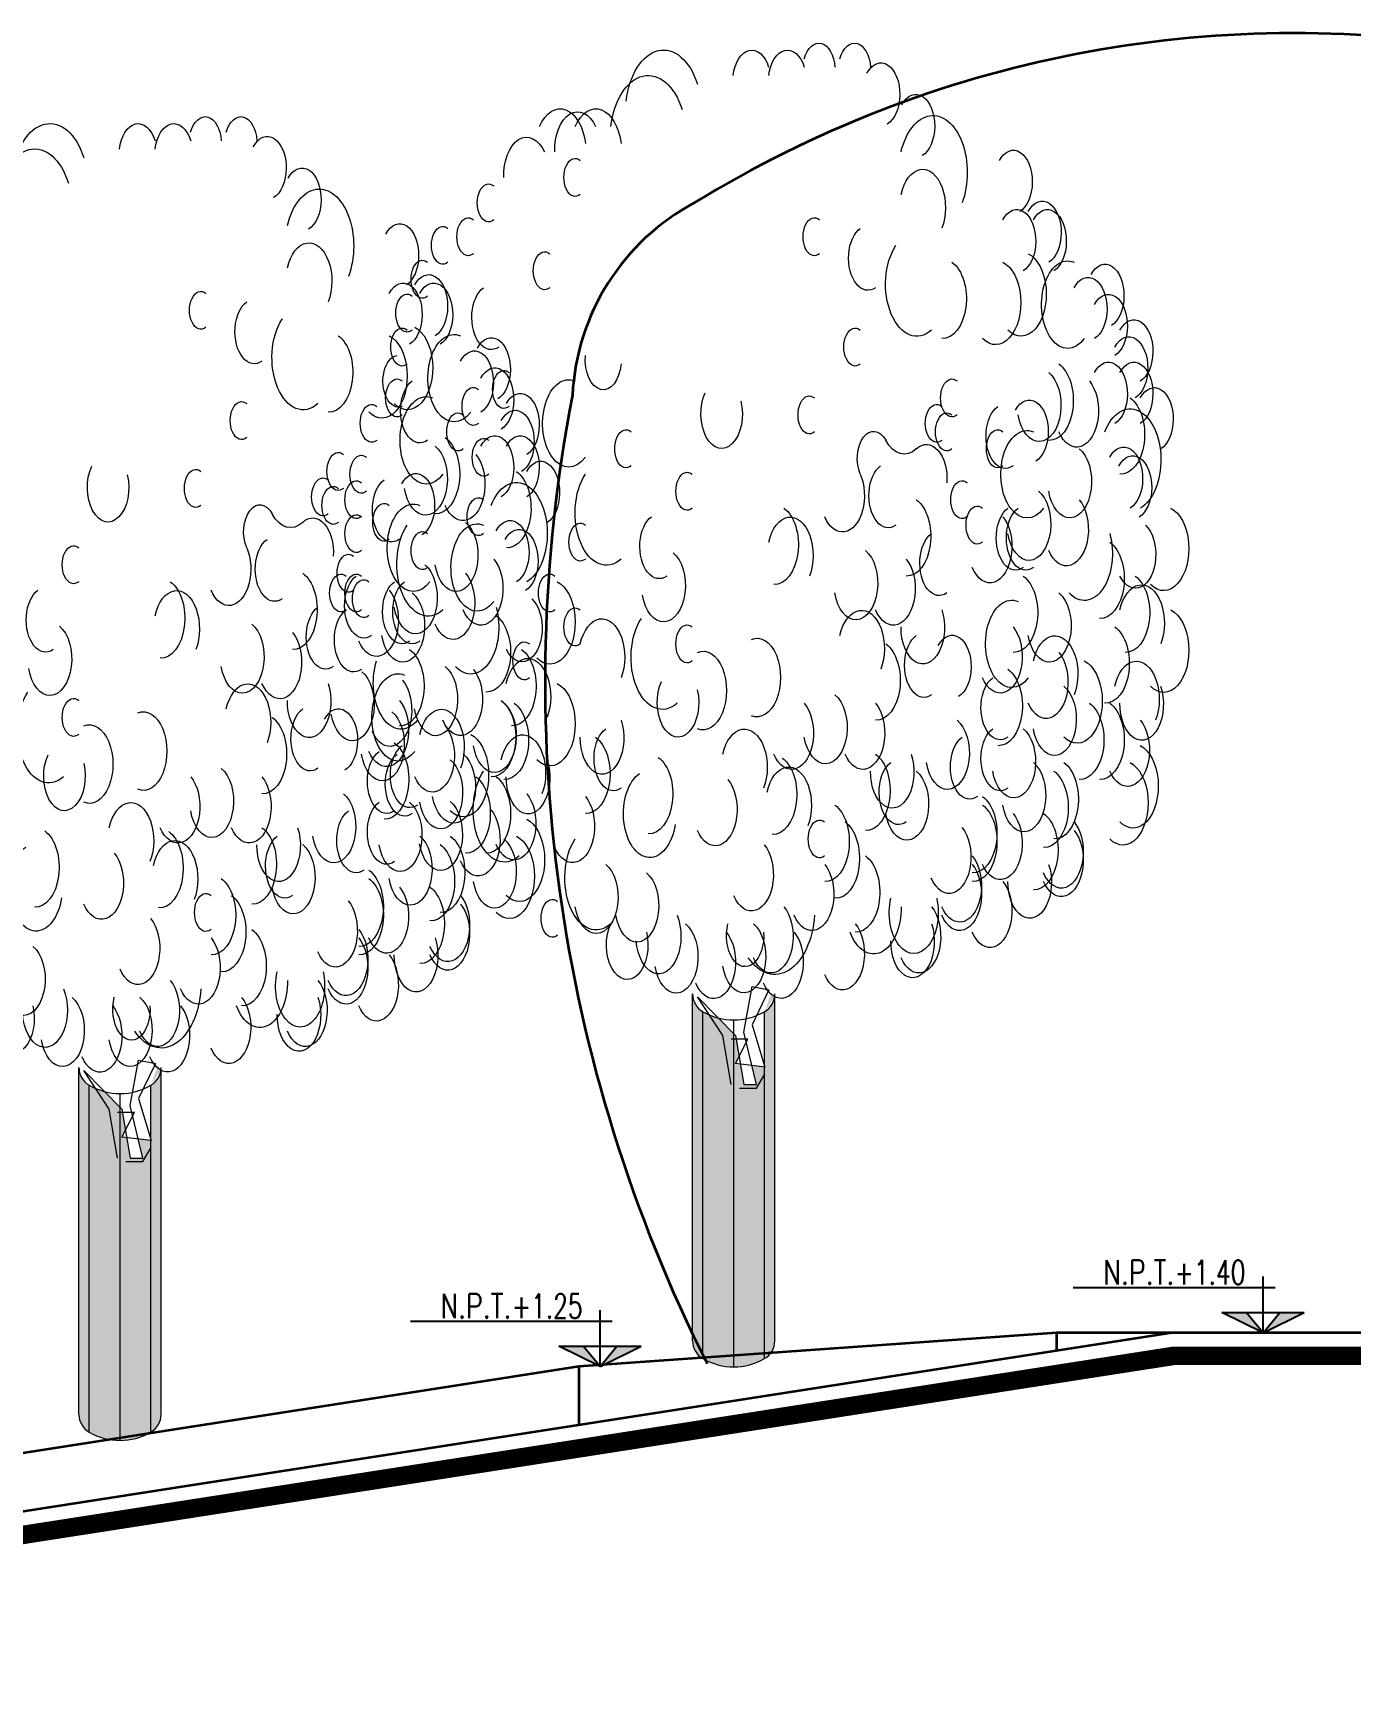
# Model space of a CAD drawing. Header units: millimetres. Extents: x 525387 to 527545, y 2235066 to 2235448.
# Drawn here: x 525762.64 to 525768.34, y 2235228.31 to 2235235.47 of the extents above; entities that cross this region are included whole.
import ezdxf
from ezdxf.enums import TextEntityAlignment as Align

# ---------------------------------------------------------------- set-up
doc = ezdxf.new("R2010")
doc.units = ezdxf.units.MM
doc.layers.add('jardin', color=72, linetype='Continuous', lineweight=5)
doc.layers.add('muro', color=5, linetype='Continuous', lineweight=35)
doc.layers.add('muros', color=4, linetype='Continuous')
doc.layers.add('Texto', color=7, linetype='Continuous')
doc.styles.add('ROMANS', font='romans')

# ---------------------------------------------------------------- blocks, each defined once
blk = doc.blocks.new('A$C648B424D')
for p, q in [((895.5, 121.1), (913.7, 219.6)), ((913.7, 219.6), (950, 212)), ((795.5, 196.9), (877.3, 113.6)), ((850, 113.6), (795.5, 196.9)), ((950, 212), (913.7, 136.3)), ((868.2, 7.6), (850, 113.6)), ((877.3, 113.6), (895.5, 7.6)), ((922.8, 7.6), (895.5, 121.1)), ((913.7, 136.3), (940.9, 45.4)), ((904.6, 106), (868.2, 106)), ((877.3, 53), (904.6, 106)), ((940.9, 45.4), (877.3, 53)), ((895.5, 7.6), (922.8, 7.6)), ((922.8, 0), (940.9, 30.3)), ((886.4, 0), (922.8, 0))]:
    blk.add_line(p, q)
at = {"extrusion": (0, 0, -1)}
for centre, major_axis, start_param, end_param in [((1057.9, 2201.1), (0, 57.9), -1.139062, 1.469108), ((1135, 2201.1), (0, 57.9), -1.139062, 1.469108), ((722, 2106.5), (0, 137.6), -1.372556, 1.08898), ((912.7, 2175.1), (0, 68.8), -1.372556, 1.088981), ((989.8, 2175.1), (0, 68.8), -1.372556, 1.088981), ((1192, 2148.1), (0, 68.2), -0.833157, 2.798024), ((689, 2051.5), (0, 137.6), -1.372556, 1.08898), ((1267.5, 2079.9), (0, 68.2), -0.833157, 2.798024), ((498.7, 2024.8), (0, 92.1), -0.946742, 1.38375), ((536, 2028.5), (0, 82), 4.652811, 7.19653), ((575.8, 2024.8), (0, 92.1), -0.946742, 1.38375), ((1304.7, 1978.9), (0, 123.6), -1.200091, 2.126764), ((425.9, 1973.5), (0, 82), 4.652811, 7.19653), ((531, 1968.6), (0, 41), 2.677631, 6.747147), ((1478.5, 1959.3), (0, 68.2), -0.833157, 2.798024), ((1282.1, 1903.6), (0, 82.6), -1.220279, 2.146951), ((343.8, 1913.6), (0, 41), 2.677631, 6.747147), ((1486, 1831.1), (0, 68.2), -0.833157, 2.798024), ((1541.1, 1849.4), (0, 68.2), -0.833157, 2.798024), ((1552.1, 1831.1), (0, 68.2), -0.833157, 2.798024), ((244.7, 1821.9), (0, 41), 2.677631, 6.747147), ((299.7, 1840.3), (0, 41), 2.677631, 6.747147), ((1048.4, 1840.3), (0, 41), 2.677631, 6.747147), ((1164, 1794.4), (0, 69.8), 2.73588, 5.878549), ((200.7, 1748.6), (0, 41), 2.677631, 6.747147), ((464.9, 1766.9), (0, 41), 2.677631, 6.747147), ((1269.8, 1738), (0, 112.7), 2.650844, 5.55175), ((1495.1, 1716.4), (0, 91), 0.291433, 3.687189), ((1596.1, 1693.6), (0, 94.5), 2.458423, 6.528685), ((1325.4, 1706.2), (0, 86), 0.403665, 3.175595), ((1440.1, 1698.1), (0, 91), 0.291433, 3.687189), ((1640.2, 1684.4), (0, 68.2), -0.833157, 2.798024), ((1676.8, 1712.9), (0, 68.2), -0.833157, 2.798024), ((167.6, 1675.3), (0, 41), 2.677631, 6.747147), ((349.3, 1666.1), (0, 69.8), 2.73588, 5.878549), ((1684.2, 1647.8), (0, 68.2), -0.833157, 2.798024), ((156.6, 1601.9), (0, 41), 2.677631, 6.747147), ((1136.5, 1601.9), (0, 41), 2.677631, 6.747147), ((1739.3, 1592.7), (0, 68.2), -0.833157, 2.798024), ((1728.3, 1556.1), (0, 68.2), -0.833157, 2.798024), ((148.6, 1527.9), (0, 55.9), 2.898888, 6.195338), ((591.5, 1574.5), (0, 64.9), 1.713334, 4.853426), ((376.8, 1510.2), (0, 41), 2.677631, 6.747147), ((517.2, 1436.9), (0, 94.5), 2.458423, 6.528685), ((1534.3, 1476.1), (0, 78.7), 0.450458, 4.444016), ((1556.6, 1486.2), (0, 86), 0.403665, 3.175595), ((1684.2, 1501.1), (0, 68.2), -0.833157, 2.798024), ((1739.3, 1501.1), (0, 68.2), -0.833157, 2.798024), ((145.6, 1491.9), (0, 41), 2.677631, 6.747147), ((195.1, 1464.4), (0, 69.8), 2.73588, 5.878549), ((310.8, 1473.6), (0, 41), 2.677631, 6.747147), ((1345.7, 1491.9), (0, 41), 2.677631, 6.747147), ((1615.4, 1464.4), (0, 78.9), 0.620766, 4.092402), ((1783.3, 1446.1), (0, 68.2), -0.833157, 2.798024), ((90.6, 1436.9), (0, 41), 2.677631, 6.747147), ((208.9, 1400.2), (0, 94.5), 2.458423, 6.528685), ((847.7, 1457.3), (0, 74.7), 1.193774, 5.372987), ((1037.4, 1455.2), (0, 41), 2.677631, 6.747147), ((1312.6, 1436.9), (0, 41), 2.677631, 6.747147), ((1461.3, 1409.4), (0, 69.8), 2.73588, 5.878549), ((1513.1, 1419.3), (0, 68.2), -0.833157, 2.798024), ((1731.3, 1357.8), (0, 110.4), -0.988022, 2.806773), ((1710.8, 1412.8), (0, 86), 0.403665, 3.175595), ((277.7, 1418.6), (0, 41), 2.677631, 6.747147), ((1334.7, 1418.6), (0, 41), 2.677631, 6.747147), ((332.8, 1363.6), (0, 41), 2.677631, 6.747147), ((641.1, 1381.9), (0, 41), 2.677631, 6.747147), ((1176.2, 1361.1), (0, 58.8), 4.092508, 7.125145), ((1242.4, 1459.6), (0, 89.1), 2.629676, 3.983552), ((1444.8, 1381.9), (0, 41), 2.677631, 6.747147), ((1508.1, 1326.9), (0, 94.5), 2.458423, 6.528685), ((68.5, 1326.9), (0, 41), 2.677631, 6.747147), ((1290.4, 1317.2), (0, 74.2), -0.511917, 1.687202), ((1600.4, 1311.1), (0, 78.7), 0.450458, 4.444016), ((1717.2, 1317.7), (0, 68.2), -0.833157, 2.798024), ((1736.7, 1298.7), (0, 68.2), -0.833157, 2.798024), ((598.2, 1243), (0, 112.7), 2.650844, 5.55175), ((773.2, 1290.2), (0, 41), 2.677631, 6.747147), ((1109, 1281), (0, 78.9), 0.950915, 4.092508), ((1208, 1281), (0, 69.8), 2.73588, 5.878549), ((57.5, 1271.9), (0, 41), 2.677631, 6.747147), ((1367.7, 1271.9), (0, 41), 2.677631, 6.747147), ((1512.3, 1219.4), (0, 78.7), 0.450458, 4.444016), ((321.8, 1235.2), (0, 41), 2.677631, 6.747147), ((962.1, 1174.5), (0, 86), 0.403665, 3.175595), ((1248.3, 1192.8), (0, 86), 0.403665, 3.175595), ((1400.7, 1216.9), (0, 41), 2.677631, 6.747147), ((1483.3, 1189.4), (0, 69.8), 2.73588, 5.878549), ((1505.3, 1189.4), (0, 69.8), 2.73588, 5.878549), ((1593.4, 1207.7), (0, 78.9), 0.620766, 4.092402), ((1803.4, 1166.3), (0, 91), 0.291433, 3.687189), ((57.5, 1198.5), (0, 41), 2.677631, 6.747147), ((319, 1125.2), (0, 94.5), 2.458423, 6.528685), ((542, 1180.2), (0, 41), 2.677631, 6.747147), ((712.6, 1171), (0, 69.8), 2.73588, 5.878549), ((995.9, 1151.8), (0, 82.6), -1.220279, 2.146951), ((1428.2, 1171), (0, 78.9), 0.620766, 4.092402), ((212.8, 1133), (0, 112.7), 2.650844, 5.55175), ((200.7, 1161.9), (0, 41), 2.677631, 6.747147), ((1318.1, 1134.4), (0, 69.8), 2.73588, 5.878549), ((1631.9, 1155.4), (0, 101.4), 1.130858, 3.71544), ((1742.7, 1153.3), (0, 72.9), 0.51137, 4.020467), ((722, 1086.5), (0, 78.7), 0.450458, 4.444016), ((1138, 1091.1), (0, 78.7), 0.450458, 4.444016), ((1666.7, 1101.1), (0, 86), 0.403665, 3.175595), ((24.5, 1070.2), (0, 41), 2.677631, 6.747147), ((57.5, 1070.2), (0, 41), 2.677631, 6.747147), ((327.3, 1079.4), (0, 78.9), 0.620766, 4.092402), ((475.9, 1070.2), (0, 41), 2.677631, 6.747147), ((1219.1, 1079.4), (0, 78.9), 0.620766, 4.092402), ((74, 1042.7), (0, 69.8), 2.73588, 5.878549), ((74, 1042.7), (0, 69.8), 2.73588, 5.878549), ((1479.6, 1027.8), (0, 86), 0.403665, 3.175595), ((1755.5, 1005.2), (0, 82.6), -1.220279, 2.146951), ((1721.8, 1027.8), (0, 86), 0.403665, 3.175595), ((158.1, 999.4), (0, 78.7), 0.450458, 4.444016), ((531, 996.9), (0, 41), 2.677631, 6.747147), ((1475, 960.2), (0, 94.5), 2.458423, 6.528685), ((1556.3, 999.4), (0, 78.7), 0.450458, 4.444016), ((52, 969.3), (0, 69.8), 2.73588, 5.878549), ((52, 969.3), (0, 69.8), 2.73588, 5.878549), ((588.5, 931.8), (0, 82.6), -1.220279, 2.146951), ((719.3, 931.3), (0, 112.7), 2.650844, 5.55175), ((773.2, 960.2), (0, 41), 2.677631, 6.747147), ((1150, 950.2), (0, 82.6), -1.220279, 2.146951), ((1282.6, 995.2), (0, 78.4), 1.060344, 4.733251), ((1803.4, 946.3), (0, 91), 0.291433, 3.687189), ((420.9, 923.5), (0, 41), 2.677631, 6.747147), ((924, 887.4), (0, 85), -0.24038, 3.381973), ((1285.1, 914.3), (0, 69.8), 2.73588, 5.878549), ((1346.3, 910.7), (0, 68.2), -0.833157, 2.798024), ((1450.3, 932.7), (0, 78.9), 0.620766, 4.092402), ((1568.4, 895.2), (0, 82.6), -1.220279, 2.146951), ((1677.7, 917.8), (0, 86), 0.403665, 3.175595), ((807.3, 859.3), (0, 85), -0.24038, 3.381973), ((1182.3, 881.1), (0, 86), 0.403665, 3.175595), ((1549.4, 877.7), (0, 78.9), 0.620766, 4.092402), ((49, 829.1), (0, 78.7), 0.450458, 4.444016), ((154.2, 875.7), (0, 99.9), 2.508405, 5.211665), ((283.2, 841), (0, 78.9), 0.620766, 4.092402), ((1446.5, 826.1), (0, 86), 0.403665, 3.175595), ((1616.2, 836.3), (0, 91), 0.291433, 3.687189), ((1744.5, 840.1), (0, 82.6), -1.220279, 2.146951), ((130.1, 817.4), (0, 78.9), 0.620766, 4.092402), ((753.3, 833.3), (0, 74.7), 1.193774, 5.372987), ((1450.3, 822.6), (0, 69.8), 2.73588, 5.878549), ((1567.3, 797.7), (0, 78.7), 0.450458, 4.444016), ((1756, 830.2), (0, 78.4), 1.060344, 4.733251), ((356.3, 761), (0, 78.7), 0.450458, 4.444016), ((378.6, 752.8), (0, 86), 0.403665, 3.175595), ((998.9, 767.7), (0, 78.9), 0.620766, 4.092402), ((1071.9, 779.3), (0, 78.7), 0.450458, 4.444016), ((1153, 767.7), (0, 78.9), 0.620766, 4.092402), ((1622.7, 752.8), (0, 86), 0.403665, 3.175595), ((1666.7, 752.8), (0, 86), 0.403665, 3.175595), ((114.1, 742.7), (0, 78.7), 0.450458, 4.444016), ((589, 756.9), (0, 78.4), 1.060344, 4.733251), ((1336.1, 724.3), (0, 78.7), 0.450458, 4.444016), ((1725.5, 731), (0, 78.9), 0.620766, 4.092402), ((554.7, 679.4), (0, 86), 0.403665, 3.175595), ((613.5, 712.6), (0, 69.8), 2.73588, 5.878549), ((896.8, 693.5), (0, 82.6), -1.220279, 2.146951), ((1384.2, 694.3), (0, 69.8), 2.73588, 5.878549), ((1450.3, 712.6), (0, 69.8), 2.73588, 5.878549), ((1479.3, 706), (0, 78.7), 0.450458, 4.444016), ((162.1, 657.6), (0, 69.8), 2.73588, 5.878549), ((173.1, 676), (0, 69.8), 2.73588, 5.878549), ((268.2, 651), (0, 78.7), 0.450458, 4.444016), ((1160.3, 642.7), (0, 86), 0.403665, 3.175595), ((1216.6, 683.5), (0, 78.4), 1.060344, 4.733251), ((1737.3, 653), (0, 91), 0.291433, 3.687189), ((378, 601.2), (0, 112.7), 2.650844, 5.55175), ((690.4, 635.7), (0, 86), 0.403665, 3.175595), ((992.3, 611.5), (0, 82.6), -1.220279, 2.146951), ((958.6, 634.2), (0, 86), 0.403665, 3.175595), ((1230.1, 639.3), (0, 69.8), 2.73588, 5.878549), ((1248.1, 614.3), (0, 78.7), 0.450458, 4.444016), ((1501.3, 632.7), (0, 78.7), 0.450458, 4.444016), ((1545.6, 606.1), (0, 86), 0.403665, 3.175595), ((1567.6, 624.4), (0, 86), 0.403665, 3.175595), ((1715.3, 616.3), (0, 91), 0.291433, 3.687189), ((692.1, 592.9), (0, 94.6), 1.815076, 5.884589), ((833.7, 602.6), (0, 78.9), 0.620766, 4.092402), ((240, 548.9), (0, 78.7), 0.450458, 4.444016), ((525.4, 566), (0, 78.9), 0.620766, 4.092402), ((1072.2, 532.7), (0, 86), 0.403665, 3.175595), ((1391.5, 551.1), (0, 86), 0.403665, 3.175595), ((1391.5, 532.7), (0, 86), 0.403665, 3.175595), ((321.1, 537.2), (0, 78.9), 0.620766, 4.092402), ((1059.4, 538.5), (0, 41), 2.677631, 6.747147), ((1094.2, 496.1), (0, 86), 0.403665, 3.175595), ((1450.3, 529.3), (0, 78.9), 0.620766, 4.092402), ((1523.6, 514.4), (0, 86), 0.403665, 3.175595), ((1582.4, 511), (0, 78.9), 0.620766, 4.092402), ((356.3, 467.6), (0, 78.7), 0.450458, 4.444016), ((576.1, 454.6), (0, 112.7), 2.650844, 5.55175), ((1339.6, 499.4), (0, 78.9), 0.620766, 4.092402), ((1582.4, 492.6), (0, 78.9), 0.620766, 4.092402), ((912.2, 461.5), (0, 78.9), 0.620766, 4.092402), ((1138.2, 422.7), (0, 86), 0.403665, 3.175595), ((1362.2, 437.6), (0, 78.9), 0.620766, 4.092402), ((576.5, 412.6), (0, 78.7), 0.450458, 4.444016), ((1042.9, 419.3), (0, 78.9), 0.620766, 4.092402), ((1362.2, 419.3), (0, 78.9), 0.620766, 4.092402), ((1513.8, 445.2), (0, 78.4), 1.060344, 4.733251), ((664.5, 394.3), (0, 78.7), 0.450458, 4.444016), ((1428.2, 382.6), (0, 78.9), 0.620766, 4.092402), ((481.8, 366.8), (0, 41), 2.677631, 6.747147), ((1263.1, 379), (0, 88.3), 1.210092, 5.073093), ((711.2, 327.6), (0, 80.8), 0.967488, 4.598669), ((962.6, 389.4), (0, 143.9), 1.681676, 3.867684), ((954.8, 327.6), (0, 78.9), 0.620766, 4.092402), ((1176.1, 389), (0, 99.2), 1.542225, 4.158475), ((1274.1, 327.6), (0, 78.9), 0.620766, 4.092402), ((643.4, 309.3), (0, 74.7), 1.193774, 5.372987), ((749.2, 283.9), (0, 78.7), 0.450458, 4.444016), ((830.3, 272.2), (0, 78.9), 0.620766, 4.092402), ((895.7, 284.3), (0, 78.7), 0.450458, 4.444016), ((898.4, 329.4), (0, 67), 1.460787, 5.105975), ((976.8, 272.6), (0, 78.9), 0.620766, 4.092402), ((1109, 290.9), (0, 78.9), 0.620766, 4.092402), ((1260.6, 316.8), (0, 78.4), 1.060344, 4.733251)]:
    blk.add_ellipse(centre, major_axis=major_axis, ratio=0.6, start_param=start_param, end_param=end_param, dxfattribs=at)

msp = doc.modelspace()

# ---------------------------------------------------------------- hatches: boundary and pattern name
at = {"layer": 'jardin', "linetype": 'Continuous', "lineweight": 0}
h = msp.add_hatch(color=34, dxfattribs=at)
h.dxf.hatch_style = 1
h.paths.add_polyline_path([(525765.5402, 2235231.2376, -0.267949), (525765.4958, 2235231.3146), (525765.4958, 2235229.8146, 0.267949), (525765.5402, 2235229.7376)])
h.paths.add_polyline_path([(525765.6736, 2235231.142), (525765.6064, 2235231.2104, -0.067334), (525765.5402, 2235231.2376), (525765.5402, 2235229.7376, 0.131652), (525765.6736, 2235229.7018)])
h.paths.add_polyline_path([(525765.8069, 2235230.9985), (525765.7519, 2235231.0051), (525765.7717, 2235230.9227), (525765.7172, 2235230.9227), (525765.702, 2235231.011), (525765.6808, 2235231.0135), (525765.6964, 2235231.0438), (525765.6834, 2235231.1195), (525765.6736, 2235231.1195), (525765.6736, 2235229.7018, 0.131652), (525765.8069, 2235229.7376)])
edge = h.paths.add_edge_path()
edge.add_ellipse((525765.8799, 2235231.4528), major_axis=(0, 0.1578), ratio=0.6, start_angle=143.50293, end_angle=161.97626)
edge.add_arc((525765.7625, 2235231.3146), 0.0889, 300, 352.34912, ccw=False)
edge.add_line((525765.8069, 2235231.2376), (525765.8069, 2235231.0023))
edge.add_line((525765.8069, 2235231.0023), (525765.8081, 2235230.9984))
edge.add_line((525765.8081, 2235230.9984), (525765.8069, 2235230.9985))
edge.add_line((525765.8069, 2235230.9985), (525765.8069, 2235229.7376))
edge.add_arc((525765.7625, 2235229.8146), 0.0889, 300, 360)
edge.add_line((525765.8514, 2235229.8146), (525765.8514, 2235231.3022))
h = msp.add_hatch(color=34, dxfattribs=at)
h.dxf.hatch_style = 1
h.paths.add_polyline_path([(525762.8862, 2235230.9196, -0.267949), (525762.8417, 2235230.9966), (525762.8417, 2235229.4966, 0.267949), (525762.8862, 2235229.4196)])
h.paths.add_polyline_path([(525763.0195, 2235230.8241), (525762.9523, 2235230.8925, -0.067334), (525762.8862, 2235230.9196), (525762.8862, 2235229.4196, 0.131652), (525763.0195, 2235229.3839)])
h.paths.add_polyline_path([(525763.1529, 2235230.6806), (525763.0979, 2235230.6871), (525763.1177, 2235230.6047), (525763.0631, 2235230.6047), (525763.048, 2235230.6931), (525763.0267, 2235230.6956), (525763.0423, 2235230.7259), (525763.0293, 2235230.8016), (525763.0195, 2235230.8016), (525763.0195, 2235229.3839, 0.131652), (525763.1529, 2235229.4196)])
edge = h.paths.add_edge_path()
edge.add_ellipse((525763.2258, 2235231.1348), major_axis=(0, 0.1578), ratio=0.6, start_angle=143.50293, end_angle=161.97626)
edge.add_arc((525763.1084, 2235230.9966), 0.0889, 300, 352.34912, ccw=False)
edge.add_line((525763.1529, 2235230.9196), (525763.1529, 2235230.6843))
edge.add_line((525763.1529, 2235230.6843), (525763.1541, 2235230.6805))
edge.add_line((525763.1541, 2235230.6805), (525763.1529, 2235230.6806))
edge.add_line((525763.1529, 2235230.6806), (525763.1529, 2235229.4196))
edge.add_arc((525763.1084, 2235229.4966), 0.0889, 300, 360)
edge.add_line((525763.1973, 2235229.4966), (525763.1973, 2235230.9843))

# ---------------------------------------------------------------- linework, layer by layer
at = {"layer": 'muro', "color": 3}
for p, q in [((525767.0693, 2235229.8497), (525765.0036, 2235229.7036)), ((525765.0036, 2235229.7036), (525760.4785, 2235228.9997)), ((525765.0036, 2235229.7036), (525765.0036, 2235229.4506))]:
    msp.add_line(p, q, dxfattribs=at)
at = {"layer": 'muro'}
for p, q in [((525767.0693, 2235229.8497), (525767.0693, 2235229.7719)), ((525767.5693, 2235229.8497), (525767.0693, 2235229.8497))]:
    msp.add_line(p, q, dxfattribs=at)
msp.add_lwpolyline([(525774.0027, 2235229.8497), (525767.5693, 2235229.8497), (525761.2283, 2235228.8633), (525761.2283, 2235228.4497), (525754.141, 2235228.4497)], dxfattribs=at)
at = {"layer": 'muro', "const_width": 0.08}
msp.add_lwpolyline([(525774.0027, 2235229.7497), (525767.577, 2235229.7497), (525761.3283, 2235228.7777), (525761.3283, 2235228.3497), (525754.141, 2235228.3497)], dxfattribs=at)
at = {"layer": 'muro', "color": 8}
for centre, radius, start, end in [((525768.1014, 2235230.5033), 4.9655, 80.46345, 121.5488), ((525765.9748, 2235233.853), 1, 118.13593, 177.10583), ((525771.4063, 2235232.6636), 6.5487, 169.08586, 206.75069)]:
    msp.add_arc(centre, radius, start, end, dxfattribs=at)
at = {"layer": 'muros', "linetype": 'Continuous', "lineweight": 0}
for p, q in [((525765.4958, 2235229.8146), (525765.4958, 2235231.3146)), ((525765.8514, 2235229.8146), (525765.8514, 2235231.3146)), ((525765.5402, 2235229.7376), (525765.5402, 2235231.2376)), ((525765.6736, 2235229.7018), (525765.6736, 2235231.2018)), ((525765.8069, 2235229.7376), (525765.8069, 2235231.2376)), ((525762.8417, 2235229.4966), (525762.8417, 2235230.9966)), ((525763.1973, 2235229.4966), (525763.1973, 2235230.9966)), ((525762.8862, 2235229.4196), (525762.8862, 2235230.9196)), ((525763.1529, 2235229.4196), (525763.1529, 2235230.9196)), ((525763.0195, 2235229.3839), (525763.0195, 2235230.8839))]:
    msp.add_line(p, q, dxfattribs=at)
for centre, radius, start, end in [((525765.5847, 2235231.3146), 0.0889, 180, 240), ((525765.7625, 2235231.3146), 0.0889, 300, 0), ((525765.6736, 2235231.4686), 0.2667, 240, 300), ((525762.9306, 2235230.9966), 0.0889, 180, 240), ((525763.1084, 2235230.9966), 0.0889, 300, 0), ((525763.0195, 2235231.1506), 0.2667, 240, 300), ((525765.5847, 2235229.8146), 0.0889, 180, 240), ((525765.7625, 2235229.8146), 0.0889, 300, 0), ((525765.6736, 2235229.9686), 0.2667, 240, 300), ((525762.9306, 2235229.4966), 0.0889, 180, 240), ((525763.1084, 2235229.4966), 0.0889, 300, 0), ((525763.0195, 2235229.6506), 0.2667, 240, 300)]:
    msp.add_arc(centre, radius, start, end, dxfattribs=at)
at = {"layer": 'Texto'}
for p, q in [((525767.1425, 2235230.0452), (525768.0153, 2235230.0452)), ((525767.9631, 2235229.8497), (525767.9631, 2235230.0926)), ((525764.2752, 2235229.8991), (525765.148, 2235229.8991)), ((525765.0959, 2235229.7036), (525765.0959, 2235229.9465)), ((525767.785, 2235229.9375), (525768.1413, 2235229.9375)), ((525767.9631, 2235229.8497), (525767.785, 2235229.9375)), ((525767.9631, 2235229.8497), (525767.8905, 2235229.9375)), ((525767.9631, 2235229.8497), (525768.1413, 2235229.9375)), ((525767.9631, 2235229.8497), (525768.0358, 2235229.9375)), ((525764.9177, 2235229.7914), (525765.274, 2235229.7914)), ((525765.0959, 2235229.7036), (525764.9177, 2235229.7914)), ((525765.0959, 2235229.7036), (525765.0232, 2235229.7914)), ((525765.0959, 2235229.7036), (525765.274, 2235229.7914)), ((525765.0959, 2235229.7036), (525765.1685, 2235229.7914))]:
    msp.add_line(p, q, dxfattribs=at)
for points in [[(525767.785, 2235229.9375), (525767.8905, 2235229.9375), (525767.9631, 2235229.8497)], [(525768.0358, 2235229.9375), (525768.1413, 2235229.9375), (525767.9631, 2235229.8497)], [(525764.9177, 2235229.7914), (525765.0232, 2235229.7914), (525765.0959, 2235229.7036)], [(525765.1685, 2235229.7914), (525765.274, 2235229.7914), (525765.0959, 2235229.7036)]]:
    msp.add_solid(points, dxfattribs=at)

# ---------------------------------------------------------------- block references
at = {"layer": 'jardin', "linetype": 'Continuous', "lineweight": 0, "xscale": 0.002, "yscale": 0.002, "zscale": 0.002}
for p in [(525763.9262, 2235230.9076), (525761.2722, 2235230.5896)]:
    msp.add_blockref('A$C648B424D', p, dxfattribs=at)

# ---------------------------------------------------------------- texts
at = {"layer": 'Texto', "style": 'ROMANS', "width": 0.65856}
for p, p2 in [((525767.2728, 2235230.0585), (525767.635, 2235230.0585)), ((525764.4055, 2235229.9124), (525764.7678, 2235229.9124))]:
    msp.add_text('N.P.T. ', height=0.105, dxfattribs=at).set_placement(p, p2, align=Align.FIT)
at = {"layer": 'Texto', "style": 'ROMANS', "width": 0.65856, "flags": 8}
for tag, p, p2 in [('+1.40', (525767.5811, 2235230.0582), (525767.8873, 2235230.0582)), ('+1.25', (525764.7139, 2235229.9121), (525765.0201, 2235229.9121))]:
    msp.add_attdef(tag, text='%%p0.00', height=0.105, dxfattribs=at).set_placement(p, p2, align=Align.FIT)

doc.saveas('drawing.dxf')
